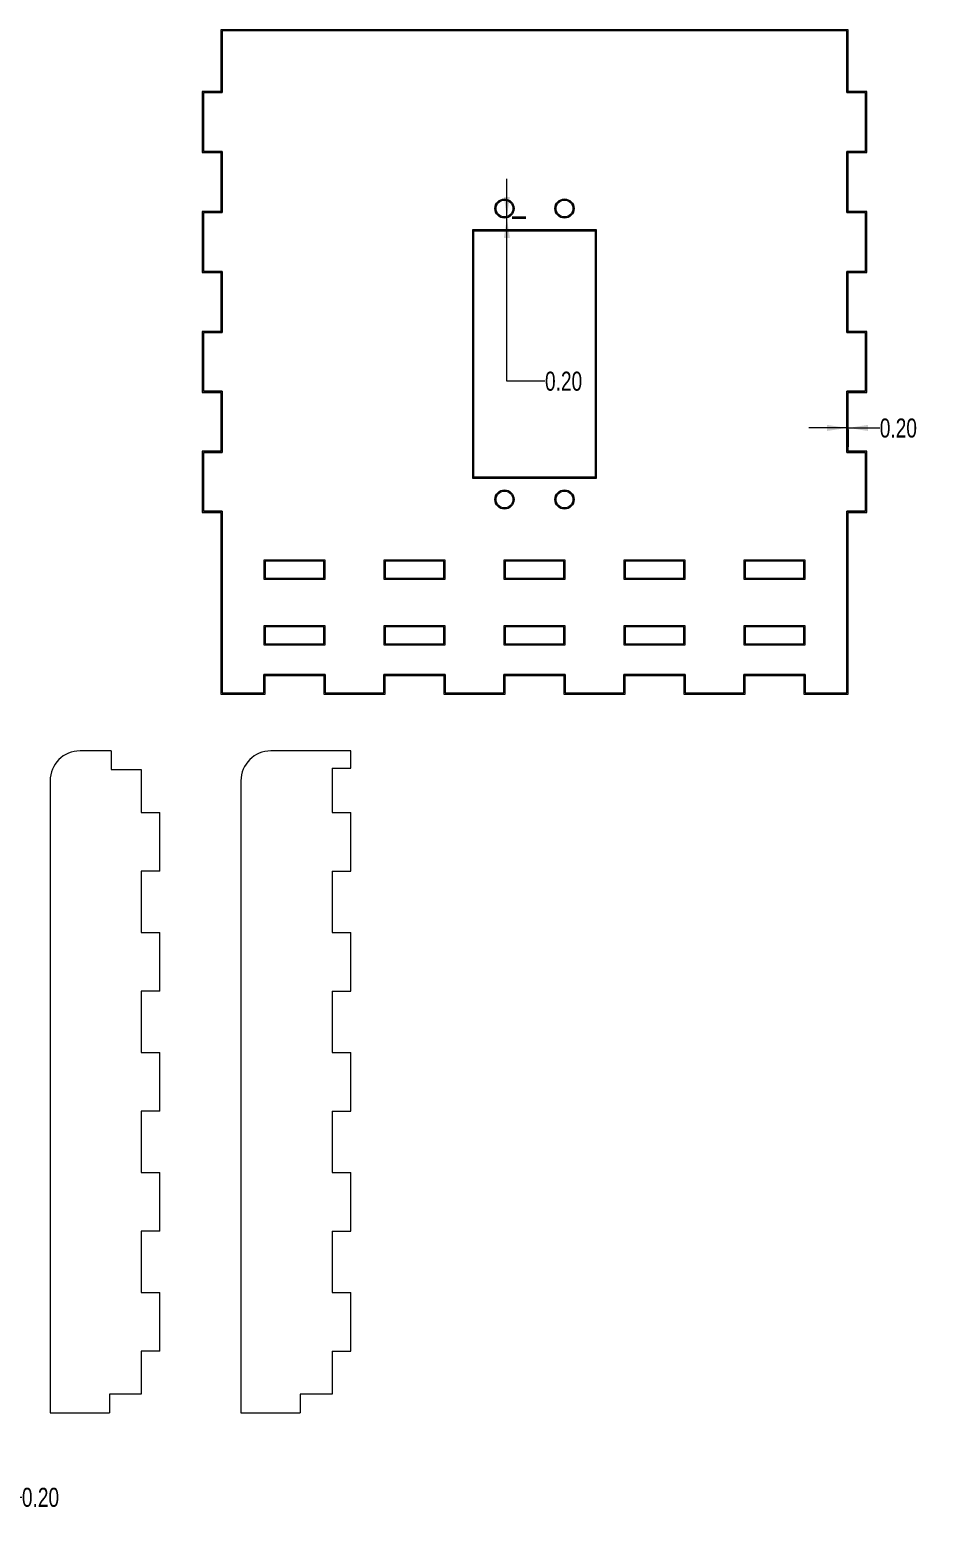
# Model space of a CAD drawing. Header units: millimetres. Extents: x 1 to 428, y 6 to 288.
# Drawn here: x 277.9 to 428, y 40.2 to 288 of the extents above; entities that cross this region are included whole.
import ezdxf

# ---------------------------------------------------------------- set-up
doc = ezdxf.new("R2010")
doc.units = ezdxf.units.MM
doc.styles.add('SLDTEXTSTYLE0', font='TXT', dxfattribs={"width": 0.75})
doc.dimstyles.new('SLDDIMSTYLE0', dxfattribs={"dimtxt": 3.175, "dimasz": 3.302, "dimexe": 0, "dimexo": 0.0625, "dimgap": 0.79375, "dimtad": 0, "dimtih": 1, "dimtoh": 1, "dimrnd": 1e-09, "dimzin": 4, "dimdsep": 46, "dimtxsty": 'SLDTEXTSTYLE0', "dimsah": 1, "dimcen": 0.09, "dimadec": 0, "dimazin": 1, "dimtfac": 1, "dimtmove": 0, "dimatfit": 0, "dimfxl": 1, "dimfrac": 2, "dimtolj": 1, "dimtzin": 12, "dimarcsym": 0})

# ---------------------------------------------------------------- blocks, each defined once
blk = doc.blocks.new('_D_7')
at = {"color": 7, "linetype": 'Continuous', "lineweight": 0}
for p, q in [((414.07, 221.6), (407.72, 221.6)), ((414.07, 221.33), (414.07, 218.43)), ((414.27, 221.6), (419.54, 221.6)), ((414.27, 221.33), (414.27, 218.43))]:
    blk.add_line(p, q, dxfattribs=at)
for points in [[(414.07, 221.6), (410.77, 222.11), (410.77, 221.09)], [(414.27, 221.6), (417.57, 221.09), (417.57, 222.11)]]:
    blk.add_solid(points, dxfattribs=at)
at = {"color": 7, "linetype": 'Continuous', "lineweight": 0, "insert": (419.54, 223.17, 0.1), "char_height": 3.175, "attachment_point": 1, "style": 'SLDTEXTSTYLE0'}
blk.add_mtext('0.20', dxfattribs=at)
blk = doc.blocks.new('_D_8')
at = {"color": 7, "linetype": 'Continuous', "lineweight": 0}
for p, q in [((357.4, 256.77), (357.4, 263.12)), ((357.4, 229.41), (357.4, 256.57)), ((358.27, 256.77), (360.57, 256.77)), ((358.27, 256.57), (360.57, 256.57)), ((363.75, 229.41), (357.4, 229.41))]:
    blk.add_line(p, q, dxfattribs=at)
for points in [[(357.4, 256.77), (357.9, 260.07), (356.89, 260.07)], [(357.4, 256.57), (356.89, 253.27), (357.9, 253.27)]]:
    blk.add_solid(points, dxfattribs=at)
at = {"color": 7, "linetype": 'Continuous', "lineweight": 0, "insert": (363.75, 230.98, 0.1), "char_height": 3.175, "attachment_point": 1, "style": 'SLDTEXTSTYLE0'}
blk.add_mtext('0.20', dxfattribs=at)
blk = doc.blocks.new('_D_10')
at = {"color": 7, "linetype": 'Continuous', "lineweight": 0}
for p, q in [((271.97, 50.93), (271.97, 40.19)), ((272.17, 50.93), (272.17, 40.19)), ((271.97, 43.37), (265.62, 43.37)), ((272.17, 43.37), (276.58, 43.37))]:
    blk.add_line(p, q, dxfattribs=at)
for points in [[(271.97, 43.37), (268.67, 43.88), (268.67, 42.86)], [(272.17, 43.37), (275.47, 42.86), (275.47, 43.88)]]:
    blk.add_solid(points, dxfattribs=at)
at = {"color": 7, "linetype": 'Continuous', "lineweight": 0, "insert": (276.58, 44.94, 0.1), "char_height": 3.175, "attachment_point": 1, "style": 'SLDTEXTSTYLE0'}
blk.add_mtext('0.20', dxfattribs=at)

msp = doc.modelspace()

# ---------------------------------------------------------------- linework, layer by layer
at = {"color": 7, "linetype": 'Continuous', "lineweight": 0}
for p, q in [((414.272, 287.972), (309.728, 287.972)), ((309.728, 287.972), (309.728, 277.7)), ((414.072, 287.772), (309.928, 287.772)), ((309.928, 287.772), (309.928, 277.5)), ((414.072, 277.5), (414.072, 287.772)), ((414.272, 277.7), (414.272, 287.972)), ((309.728, 277.7), (306.628, 277.7)), ((306.628, 277.7), (306.628, 267.5)), ((417.372, 277.7), (414.272, 277.7)), ((417.372, 267.5), (417.372, 277.7)), ((309.928, 277.5), (306.828, 277.5)), ((306.828, 277.5), (306.828, 267.7)), ((417.172, 277.5), (414.072, 277.5)), ((417.172, 267.7), (417.172, 277.5)), ((306.828, 267.7), (309.928, 267.7)), ((309.928, 267.7), (309.928, 257.5)), ((414.072, 257.5), (414.072, 267.7)), ((414.072, 267.7), (417.172, 267.7)), ((306.628, 267.5), (309.728, 267.5)), ((309.728, 267.5), (309.728, 257.7)), ((414.272, 257.7), (414.272, 267.5)), ((414.272, 267.5), (417.372, 267.5)), ((309.728, 257.7), (306.628, 257.7)), ((306.628, 257.7), (306.628, 247.5)), ((417.372, 257.7), (414.272, 257.7)), ((417.372, 247.5), (417.372, 257.7)), ((309.928, 257.5), (306.828, 257.5)), ((306.828, 257.5), (306.828, 247.7)), ((417.172, 257.5), (414.072, 257.5)), ((417.172, 247.7), (417.172, 257.5)), ((351.65, 254.621), (351.65, 213.221)), ((372.35, 254.621), (351.65, 254.621)), ((351.85, 254.421), (351.85, 213.421)), ((372.15, 254.421), (351.85, 254.421)), ((372.15, 213.421), (372.15, 254.421)), ((372.35, 213.221), (372.35, 254.621)), ((306.628, 247.5), (309.728, 247.5)), ((306.828, 247.7), (309.928, 247.7)), ((309.728, 247.5), (309.728, 237.7)), ((309.928, 247.7), (309.928, 237.5)), ((414.072, 237.5), (414.072, 247.7)), ((414.072, 247.7), (417.172, 247.7)), ((414.272, 237.7), (414.272, 247.5)), ((414.272, 247.5), (417.372, 247.5)), ((309.728, 237.7), (306.628, 237.7)), ((306.628, 237.7), (306.628, 227.5)), ((309.928, 237.5), (306.828, 237.5)), ((306.828, 237.5), (306.828, 227.7)), ((417.172, 237.5), (414.072, 237.5)), ((417.372, 237.7), (414.272, 237.7)), ((417.172, 227.7), (417.172, 237.5)), ((417.372, 227.5), (417.372, 237.7)), ((306.628, 227.5), (309.728, 227.5)), ((306.828, 227.7), (309.928, 227.7)), ((309.728, 227.5), (309.728, 217.7)), ((309.928, 227.7), (309.928, 217.5)), ((414.072, 217.5), (414.072, 227.7)), ((414.072, 227.7), (417.172, 227.7)), ((414.272, 217.7), (414.272, 227.5)), ((414.272, 227.5), (417.372, 227.5)), ((309.728, 217.7), (306.628, 217.7)), ((306.628, 217.7), (306.628, 207.5)), ((309.928, 217.5), (306.828, 217.5)), ((306.828, 217.5), (306.828, 207.7)), ((417.172, 217.5), (414.072, 217.5)), ((417.372, 217.7), (414.272, 217.7)), ((417.172, 207.7), (417.172, 217.5)), ((417.372, 207.5), (417.372, 217.7)), ((351.65, 213.221), (372.35, 213.221)), ((351.85, 213.421), (372.15, 213.421)), ((306.628, 207.5), (309.728, 207.5)), ((306.828, 207.7), (309.928, 207.7)), ((309.728, 207.5), (309.728, 177.228)), ((309.928, 207.7), (309.928, 177.428)), ((414.072, 177.428), (414.072, 207.7)), ((414.072, 207.7), (417.172, 207.7)), ((414.272, 177.228), (414.272, 207.5)), ((414.272, 207.5), (417.372, 207.5)), ((327.1, 199.578), (316.9, 199.578)), ((316.9, 199.578), (316.9, 196.378)), ((326.9, 199.378), (317.1, 199.378)), ((317.1, 199.378), (317.1, 196.578)), ((326.9, 196.578), (326.9, 199.378)), ((327.1, 196.378), (327.1, 199.578)), ((347.1, 199.578), (336.9, 199.578)), ((336.9, 199.578), (336.9, 196.378)), ((346.9, 199.378), (337.1, 199.378)), ((337.1, 199.378), (337.1, 196.578)), ((346.9, 196.578), (346.9, 199.378)), ((347.1, 196.378), (347.1, 199.578)), ((356.9, 199.578), (356.9, 196.378)), ((367.1, 199.578), (356.9, 199.578)), ((366.9, 199.378), (357.1, 199.378)), ((357.1, 199.378), (357.1, 196.578)), ((366.9, 196.578), (366.9, 199.378)), ((367.1, 196.378), (367.1, 199.578)), ((376.9, 199.578), (376.9, 196.378)), ((387.1, 199.578), (376.9, 199.578)), ((386.9, 199.378), (377.1, 199.378)), ((377.1, 199.378), (377.1, 196.578)), ((386.9, 196.578), (386.9, 199.378)), ((387.1, 196.378), (387.1, 199.578)), ((396.9, 199.578), (396.9, 196.378)), ((407.1, 199.578), (396.9, 199.578)), ((406.9, 199.378), (397.1, 199.378)), ((397.1, 199.378), (397.1, 196.578)), ((406.9, 196.578), (406.9, 199.378)), ((407.1, 196.378), (407.1, 199.578)), ((316.9, 196.378), (327.1, 196.378)), ((317.1, 196.578), (326.9, 196.578)), ((336.9, 196.378), (347.1, 196.378)), ((337.1, 196.578), (346.9, 196.578)), ((356.9, 196.378), (367.1, 196.378)), ((357.1, 196.578), (366.9, 196.578)), ((376.9, 196.378), (387.1, 196.378)), ((377.1, 196.578), (386.9, 196.578)), ((396.9, 196.378), (407.1, 196.378)), ((397.1, 196.578), (406.9, 196.578)), ((316.9, 188.628), (316.9, 185.428)), ((327.1, 188.628), (316.9, 188.628)), ((317.1, 188.428), (317.1, 185.628)), ((326.9, 188.428), (317.1, 188.428)), ((326.9, 185.628), (326.9, 188.428)), ((327.1, 185.428), (327.1, 188.628)), ((336.9, 188.628), (336.9, 185.428)), ((347.1, 188.628), (336.9, 188.628)), ((337.1, 188.428), (337.1, 185.628)), ((346.9, 188.428), (337.1, 188.428)), ((346.9, 185.628), (346.9, 188.428)), ((347.1, 185.428), (347.1, 188.628)), ((367.1, 188.628), (356.9, 188.628)), ((356.9, 188.628), (356.9, 185.428)), ((366.9, 188.428), (357.1, 188.428)), ((357.1, 188.428), (357.1, 185.628)), ((366.9, 185.628), (366.9, 188.428)), ((367.1, 185.428), (367.1, 188.628)), ((376.9, 188.628), (376.9, 185.428)), ((387.1, 188.628), (376.9, 188.628)), ((386.9, 188.428), (377.1, 188.428)), ((377.1, 188.428), (377.1, 185.628)), ((386.9, 185.628), (386.9, 188.428)), ((387.1, 185.428), (387.1, 188.628)), ((407.1, 188.628), (396.9, 188.628)), ((396.9, 188.628), (396.9, 185.428)), ((406.9, 188.428), (397.1, 188.428)), ((397.1, 188.428), (397.1, 185.628)), ((406.9, 185.628), (406.9, 188.428)), ((407.1, 185.428), (407.1, 188.628)), ((316.9, 185.428), (327.1, 185.428)), ((317.1, 185.628), (326.9, 185.628)), ((336.9, 185.428), (347.1, 185.428)), ((337.1, 185.628), (346.9, 185.628)), ((356.9, 185.428), (367.1, 185.428)), ((357.1, 185.628), (366.9, 185.628)), ((376.9, 185.428), (387.1, 185.428)), ((377.1, 185.628), (386.9, 185.628)), ((396.9, 185.428), (407.1, 185.428)), ((397.1, 185.628), (406.9, 185.628)), ((316.9, 177.428), (316.9, 180.528)), ((316.9, 180.528), (327.1, 180.528)), ((317.1, 177.228), (317.1, 180.328)), ((317.1, 180.328), (326.9, 180.328)), ((326.9, 180.328), (326.9, 177.228)), ((327.1, 180.528), (327.1, 177.428)), ((336.9, 177.428), (336.9, 180.528)), ((336.9, 180.528), (347.1, 180.528)), ((337.1, 177.228), (337.1, 180.328)), ((337.1, 180.328), (346.9, 180.328)), ((346.9, 180.328), (346.9, 177.228)), ((347.1, 180.528), (347.1, 177.428)), ((356.9, 177.428), (356.9, 180.528)), ((356.9, 180.528), (367.1, 180.528)), ((357.1, 177.228), (357.1, 180.328)), ((357.1, 180.328), (366.9, 180.328)), ((366.9, 180.328), (366.9, 177.228)), ((367.1, 180.528), (367.1, 177.428)), ((376.9, 177.428), (376.9, 180.528)), ((376.9, 180.528), (387.1, 180.528)), ((377.1, 177.228), (377.1, 180.328)), ((377.1, 180.328), (386.9, 180.328)), ((386.9, 180.328), (386.9, 177.228)), ((387.1, 180.528), (387.1, 177.428)), ((396.9, 177.428), (396.9, 180.528)), ((396.9, 180.528), (407.1, 180.528)), ((397.1, 177.228), (397.1, 180.328)), ((397.1, 180.328), (406.9, 180.328)), ((406.9, 180.328), (406.9, 177.228)), ((407.1, 180.528), (407.1, 177.428)), ((309.728, 177.228), (317.1, 177.228)), ((309.928, 177.428), (316.9, 177.428)), ((326.9, 177.228), (337.1, 177.228)), ((327.1, 177.428), (336.9, 177.428)), ((346.9, 177.228), (357.1, 177.228)), ((347.1, 177.428), (356.9, 177.428)), ((366.9, 177.228), (377.1, 177.228)), ((367.1, 177.428), (376.9, 177.428)), ((386.9, 177.228), (397.1, 177.228)), ((387.1, 177.428), (396.9, 177.428)), ((406.9, 177.228), (414.272, 177.228)), ((407.1, 177.428), (414.072, 177.428))]:
    msp.add_line(p, q, dxfattribs=at)
at = {"color": 7, "linetype": 'Continuous', "lineweight": 15}
for p, q in [((309.928, 277.5), (309.928, 287.772)), ((414.072, 287.772), (309.928, 287.772)), ((414.072, 287.772), (414.072, 277.5)), ((306.828, 277.5), (306.828, 267.7)), ((306.828, 277.5), (309.928, 277.5)), ((414.072, 277.5), (417.172, 277.5)), ((417.172, 267.7), (417.172, 277.5)), ((309.928, 267.7), (306.828, 267.7)), ((309.928, 257.5), (309.928, 267.7)), ((417.172, 267.7), (414.072, 267.7)), ((414.072, 267.7), (414.072, 257.5)), ((306.828, 257.5), (306.828, 247.7)), ((306.828, 257.5), (309.928, 257.5)), ((414.072, 257.5), (417.172, 257.5)), ((417.172, 247.7), (417.172, 257.5)), ((372.35, 254.621), (351.65, 254.621)), ((351.65, 254.621), (351.65, 213.221)), ((372.35, 213.221), (372.35, 254.621)), ((309.928, 247.7), (306.828, 247.7)), ((309.928, 237.5), (309.928, 247.7)), ((417.172, 247.7), (414.072, 247.7)), ((414.072, 247.7), (414.072, 237.5)), ((306.828, 237.5), (306.828, 227.7)), ((306.828, 237.5), (309.928, 237.5)), ((414.072, 237.5), (417.172, 237.5)), ((417.172, 227.7), (417.172, 237.5)), ((309.928, 227.7), (306.828, 227.7)), ((309.928, 217.5), (309.928, 227.7)), ((417.172, 227.7), (414.072, 227.7)), ((414.072, 227.7), (414.072, 217.5)), ((306.828, 217.5), (306.828, 207.7)), ((306.828, 217.5), (309.928, 217.5)), ((414.072, 217.5), (417.172, 217.5)), ((417.172, 207.7), (417.172, 217.5)), ((351.65, 213.221), (372.35, 213.221)), ((309.928, 207.7), (306.828, 207.7)), ((309.928, 177.428), (309.928, 207.7)), ((417.172, 207.7), (414.072, 207.7)), ((414.072, 207.7), (414.072, 177.428)), ((327.1, 199.578), (316.9, 199.578)), ((316.9, 199.578), (316.9, 196.378)), ((327.1, 196.378), (327.1, 199.578)), ((347.1, 199.578), (336.9, 199.578)), ((336.9, 199.578), (336.9, 196.378)), ((347.1, 196.378), (347.1, 199.578)), ((356.9, 199.578), (356.9, 196.378)), ((367.1, 199.578), (356.9, 199.578)), ((367.1, 196.378), (367.1, 199.578)), ((376.9, 199.578), (376.9, 196.378)), ((387.1, 199.578), (376.9, 199.578)), ((387.1, 196.378), (387.1, 199.578)), ((396.9, 199.578), (396.9, 196.378)), ((407.1, 199.578), (396.9, 199.578)), ((407.1, 196.378), (407.1, 199.578)), ((316.9, 196.378), (327.1, 196.378)), ((336.9, 196.378), (347.1, 196.378)), ((356.9, 196.378), (367.1, 196.378)), ((376.9, 196.378), (387.1, 196.378)), ((396.9, 196.378), (407.1, 196.378)), ((327.1, 188.628), (316.9, 188.628)), ((316.9, 188.628), (316.9, 185.428)), ((327.1, 185.428), (327.1, 188.628)), ((347.1, 188.628), (336.9, 188.628)), ((336.9, 188.628), (336.9, 185.428)), ((347.1, 185.428), (347.1, 188.628)), ((367.1, 188.628), (356.9, 188.628)), ((356.9, 188.628), (356.9, 185.428)), ((367.1, 185.428), (367.1, 188.628)), ((376.9, 188.628), (376.9, 185.428)), ((387.1, 188.628), (376.9, 188.628)), ((387.1, 185.428), (387.1, 188.628)), ((407.1, 188.628), (396.9, 188.628)), ((396.9, 188.628), (396.9, 185.428)), ((407.1, 185.428), (407.1, 188.628)), ((316.9, 185.428), (327.1, 185.428)), ((336.9, 185.428), (347.1, 185.428)), ((356.9, 185.428), (367.1, 185.428)), ((376.9, 185.428), (387.1, 185.428)), ((396.9, 185.428), (407.1, 185.428)), ((327.1, 180.528), (316.9, 180.528)), ((316.9, 180.528), (316.9, 177.428)), ((327.1, 177.428), (327.1, 180.528)), ((347.1, 180.528), (336.9, 180.528)), ((336.9, 180.528), (336.9, 177.428)), ((347.1, 177.428), (347.1, 180.528)), ((367.1, 180.528), (356.9, 180.528)), ((356.9, 180.528), (356.9, 177.428)), ((367.1, 177.428), (367.1, 180.528)), ((387.1, 180.528), (376.9, 180.528)), ((376.9, 180.528), (376.9, 177.428)), ((387.1, 177.428), (387.1, 180.528)), ((407.1, 180.528), (396.9, 180.528)), ((396.9, 180.528), (396.9, 177.428)), ((407.1, 177.428), (407.1, 180.528)), ((309.928, 177.428), (316.9, 177.428)), ((327.1, 177.428), (336.9, 177.428)), ((347.1, 177.428), (356.9, 177.428)), ((367.1, 177.428), (376.9, 177.428)), ((387.1, 177.428), (396.9, 177.428)), ((407.1, 177.428), (414.072, 177.428)), ((291.472, 167.772), (286.272, 167.772)), ((291.472, 167.772), (291.472, 164.672)), ((331.372, 167.772), (318.072, 167.772)), ((331.372, 164.872), (331.372, 167.772)), ((291.472, 164.672), (296.472, 164.672)), ((296.472, 164.672), (296.472, 157.5)), ((328.272, 164.872), (331.372, 164.872)), ((328.272, 164.872), (328.272, 157.5)), ((281.272, 162.772), (281.272, 57.428)), ((313.072, 162.772), (313.072, 57.428)), ((296.472, 157.5), (299.572, 157.5)), ((299.572, 147.7), (299.572, 157.5)), ((328.272, 157.5), (331.372, 157.5)), ((331.372, 147.7), (331.372, 157.5)), ((299.572, 147.7), (296.472, 147.7)), ((296.472, 147.7), (296.472, 137.5)), ((328.272, 147.7), (331.372, 147.7)), ((328.272, 147.7), (328.272, 137.5)), ((296.472, 137.5), (299.572, 137.5)), ((299.572, 127.7), (299.572, 137.5)), ((328.272, 137.5), (331.372, 137.5)), ((331.372, 127.7), (331.372, 137.5)), ((299.572, 127.7), (296.472, 127.7)), ((296.472, 127.7), (296.472, 117.5)), ((328.272, 127.7), (331.372, 127.7)), ((328.272, 127.7), (328.272, 117.5)), ((296.472, 117.5), (299.572, 117.5)), ((299.572, 107.7), (299.572, 117.5)), ((328.272, 117.5), (331.372, 117.5)), ((331.372, 107.7), (331.372, 117.5)), ((299.572, 107.7), (296.472, 107.7)), ((296.472, 107.7), (296.472, 97.5)), ((328.272, 107.7), (331.372, 107.7)), ((328.272, 107.7), (328.272, 97.5)), ((296.472, 97.5), (299.572, 97.5)), ((299.572, 87.7), (299.572, 97.5)), ((328.272, 97.5), (331.372, 97.5)), ((331.372, 87.7), (331.372, 97.5)), ((299.572, 87.7), (296.472, 87.7)), ((296.472, 87.7), (296.472, 77.5)), ((328.272, 87.7), (331.372, 87.7)), ((328.272, 87.7), (328.272, 77.5)), ((296.472, 77.5), (299.572, 77.5)), ((299.572, 67.7), (299.572, 77.5)), ((328.272, 77.5), (331.372, 77.5)), ((331.372, 67.7), (331.372, 77.5)), ((299.572, 67.7), (296.472, 67.7)), ((296.472, 67.7), (296.472, 60.528)), ((328.272, 67.7), (331.372, 67.7)), ((328.272, 67.7), (328.272, 60.528)), ((296.472, 60.528), (291.172, 60.528)), ((291.172, 60.528), (291.172, 57.428)), ((328.272, 60.528), (322.972, 60.528)), ((322.972, 60.528), (322.972, 57.428)), ((281.272, 57.428), (291.172, 57.428)), ((313.072, 57.428), (322.972, 57.428))]:
    msp.add_line(p, q, dxfattribs=at)
for centre in [(357, 258.171), (367, 258.171), (357, 209.671), (367, 209.671)]:
    msp.add_circle(centre, 1.6, dxfattribs=at)
at = {"color": 7, "linetype": 'Continuous', "lineweight": 0}
for centre, radius in [((357, 258.171), 1.6), ((357, 258.171), 1.4), ((367, 258.171), 1.6), ((367, 258.171), 1.4), ((357, 209.671), 1.6), ((357, 209.671), 1.4), ((367, 209.671), 1.6), ((367, 209.671), 1.4)]:
    msp.add_circle(centre, radius, dxfattribs=at)
at = {"color": 7, "linetype": 'Continuous', "lineweight": 15}
for centre in [(286.272, 162.772), (318.072, 162.772)]:
    msp.add_arc(centre, 5, 90, 180, dxfattribs=at)

# ---------------------------------------------------------------- dimensions: what is measured, and where the dimension line sits
at = {"color": 7, "linetype": 'Continuous', "lineweight": 0}
dim = msp.add_linear_dim(base=(357.396, 256.571), p1=(357, 256.771), p2=(357, 256.571), angle=90, dimstyle='SLDDIMSTYLE0', dxfattribs=at)
dim.commit()
dim.dimension.update_dxf_attribs({"geometry": '_D_8', "text_midpoint": (357.396, 229.41), "dimtype": 160})
for base, p1, p2, picture, middle in [((414.072, 221.6), (414.272, 222.6), (414.072, 222.6), '_D_7', (424.935, 221.6)), ((271.972, 43.367), (272.172, 52.2), (271.972, 52.2), '_D_10', (281.972, 43.367))]:
    dim = msp.add_linear_dim(base=base, p1=p1, p2=p2, dimstyle='SLDDIMSTYLE0', dxfattribs=at)
    dim.commit()
    dim.dimension.update_dxf_attribs({"geometry": picture, "text_midpoint": middle, "dimtype": 160})

doc.saveas('drawing.dxf')
